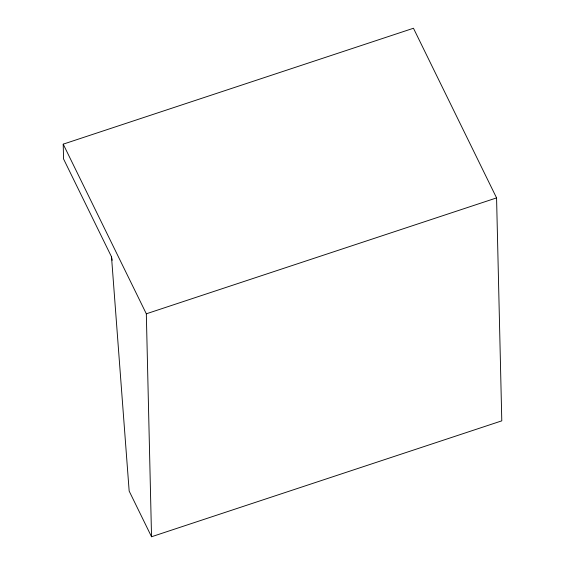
<?xml version="1.0" encoding="UTF-8"?>
<svg xmlns="http://www.w3.org/2000/svg" width="565" height="565" viewBox="0 0 565 565"><rect width="100%" height="100%" fill="white"/><g stroke="black" fill="none" stroke-linecap="round" stroke-linejoin="round"><path stroke-width="0.85" d="M63.209 144.153L413.46 28.25L496.571 197.905L501.791 420.847L151.54 536.75L129.166 491.077L111.51 256.814L63.555 158.942L63.209 144.153L146.321 313.801L151.54 536.75M146.321 313.801L496.571 197.905M111.51 256.814L112.16 260.274"/></g></svg>
